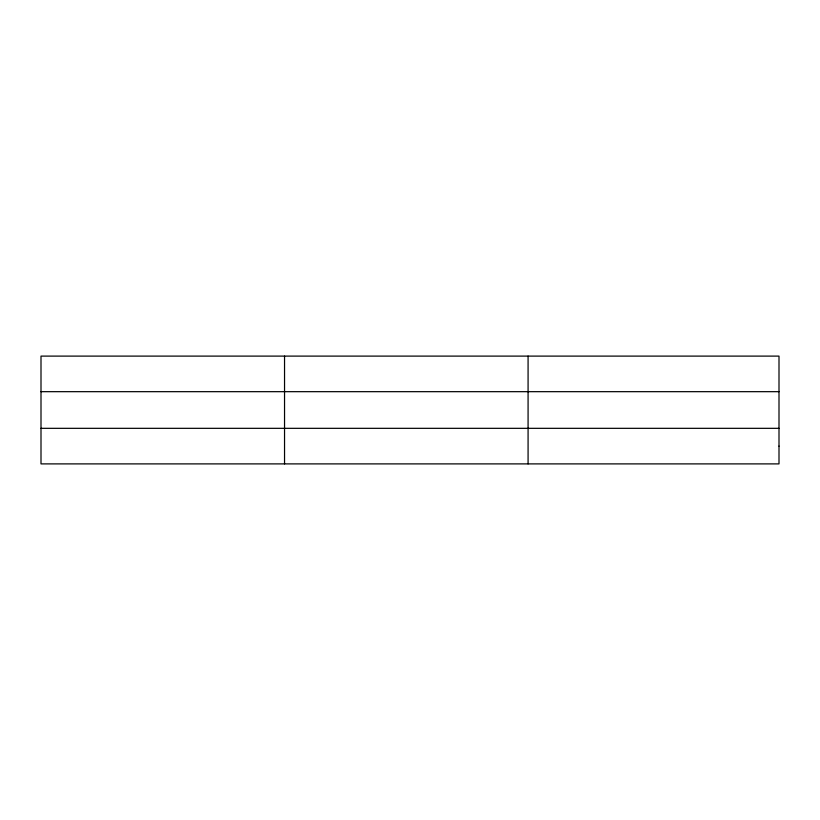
<?xml version="1.0" encoding="UTF-8"?>
<svg xmlns="http://www.w3.org/2000/svg" width="820" height="820" viewBox="0 0 820 820"><rect width="100%" height="100%" fill="white"/><g stroke="black" fill="none" stroke-linecap="round" stroke-linejoin="round"><path stroke-width="1.23" d="M284.54 463.894L284.54 356.106M528.08 463.894L528.08 356.106M41 391.673L779 391.673M41 428.327L779 428.327M779 446.111L779 463.894L41 463.894L41 356.106L779 356.106L779 446.111"/></g></svg>
